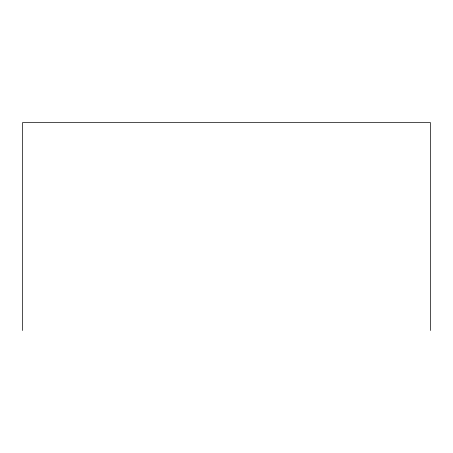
<?xml version="1.0" encoding="UTF-8"?>
<svg xmlns="http://www.w3.org/2000/svg" width="453" height="453" viewBox="0 0 453 453"><rect width="100%" height="100%" fill="white"/><g stroke="black" fill="none" stroke-linecap="round" stroke-linejoin="round"><path stroke-width="0.68" d="M430.35 330.509L430.35 122.491L22.65 122.491L22.65 330.509"/></g></svg>
